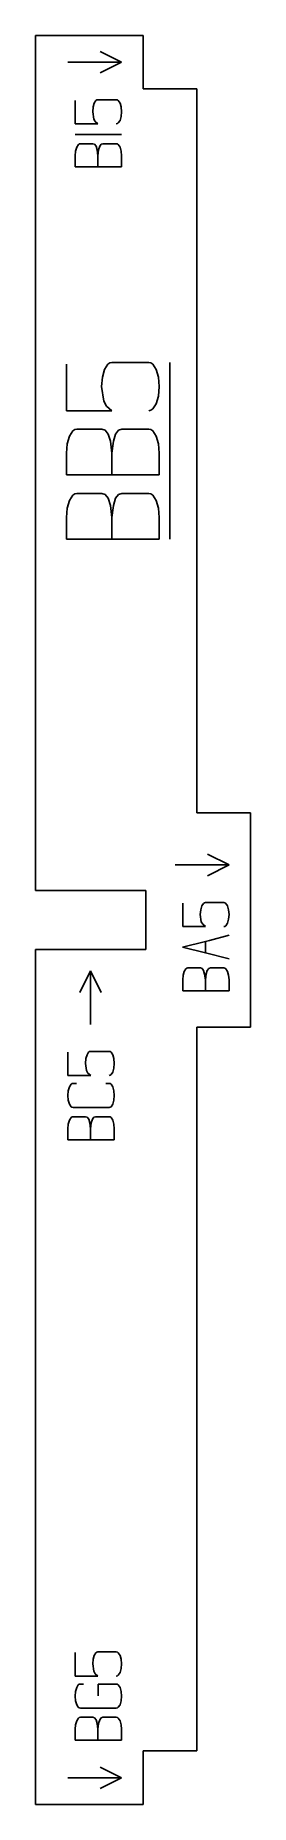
# Model space of a CAD drawing. Header units: millimetres. Extents: x -336 to -316, y -214 to -49.
import ezdxf

# ---------------------------------------------------------------- set-up
doc = ezdxf.new("R2010")
doc.units = ezdxf.units.MM
doc.layers.add('coding', color=2, linetype='Continuous')

msp = doc.modelspace()

# ---------------------------------------------------------------- linework, layer by layer
for p, q in [((-326.45, -48.94), (-336.45, -48.94)), ((-336.45, -48.94), (-336.45, -128.69)), ((-326.45, -53.94), (-326.45, -48.94)), ((-321.45, -53.94), (-326.45, -53.94)), ((-321.45, -121.44), (-321.45, -53.94)), ((-316.45, -121.44), (-321.45, -121.44)), ((-316.45, -141.44), (-316.45, -121.44)), ((-326.2, -128.69), (-336.45, -128.69)), ((-326.2, -134.19), (-326.2, -128.69)), ((-336.45, -134.19), (-336.45, -213.94)), ((-336.45, -134.19), (-326.2, -134.19)), ((-321.45, -208.94), (-321.45, -141.44)), ((-321.45, -141.44), (-316.45, -141.44)), ((-326.45, -208.94), (-321.45, -208.94)), ((-326.45, -213.94), (-326.45, -208.94)), ((-336.45, -213.94), (-326.45, -213.94))]:
    msp.add_line(p, q)
at = {"layer": 'coding'}
for p, q in [((-330.45, -50.44), (-328.45, -51.44)), ((-333.45, -51.44), (-328.45, -51.44)), ((-330.45, -52.44), (-328.45, -51.44)), ((-332.76, -57.19), (-332.76, -55.02)), ((-332.76, -55.02), (-332.76, -57.19)), ((-331.09, -55.62), (-331.13, -56.07)), ((-331.13, -56.07), (-331.09, -55.62)), ((-331.13, -56.07), (-331.03, -56.74)), ((-331.03, -56.74), (-331.13, -56.07)), ((-330.99, -55.26), (-331.09, -55.62)), ((-331.09, -55.62), (-330.99, -55.26)), ((-330.83, -55.02), (-330.99, -55.26)), ((-330.99, -55.26), (-330.83, -55.02)), ((-330.74, -54.96), (-330.83, -55.02)), ((-330.83, -55.02), (-330.74, -54.96)), ((-330.65, -54.94), (-330.74, -54.96)), ((-330.74, -54.96), (-330.65, -54.94)), ((-328.94, -54.94), (-330.65, -54.94)), ((-330.65, -54.94), (-328.94, -54.94)), ((-328.84, -54.96), (-328.94, -54.94)), ((-328.94, -54.94), (-328.84, -54.96)), ((-328.75, -55.02), (-328.84, -54.96)), ((-328.84, -54.96), (-328.75, -55.02)), ((-328.59, -55.26), (-328.75, -55.02)), ((-328.75, -55.02), (-328.59, -55.26)), ((-328.49, -55.62), (-328.59, -55.26)), ((-328.59, -55.26), (-328.49, -55.62)), ((-328.49, -55.62), (-328.45, -56.07)), ((-328.45, -56.07), (-328.49, -56.51)), ((-330.65, -57.19), (-332.76, -57.19)), ((-332.76, -57.19), (-330.65, -57.19)), ((-331.03, -56.74), (-330.9, -56.97)), ((-330.9, -56.97), (-331.03, -56.74)), ((-330.9, -56.97), (-330.65, -57.19)), ((-330.65, -57.19), (-330.9, -56.97)), ((-328.84, -57.17), (-328.94, -57.19)), ((-328.94, -57.19), (-328.84, -57.17)), ((-328.75, -57.11), (-328.84, -57.17)), ((-328.84, -57.17), (-328.75, -57.11)), ((-328.59, -56.87), (-328.75, -57.11)), ((-328.75, -57.11), (-328.59, -56.87)), ((-328.49, -56.51), (-328.59, -56.87)), ((-328.59, -56.87), (-328.49, -56.51)), ((-332.77, -58.19), (-328.45, -58.19)), ((-332.62, -59.38), (-332.73, -59.74)), ((-332.73, -59.74), (-332.62, -59.38)), ((-332.46, -59.13), (-332.62, -59.38)), ((-332.62, -59.38), (-332.46, -59.13)), ((-332.38, -59.06), (-332.46, -59.13)), ((-332.46, -59.13), (-332.38, -59.06)), ((-332.28, -59.04), (-332.38, -59.06)), ((-332.38, -59.06), (-332.28, -59.04)), ((-331.11, -59.04), (-332.28, -59.04)), ((-332.28, -59.04), (-331.11, -59.04)), ((-330.96, -59.1), (-331.11, -59.04)), ((-331.11, -59.04), (-330.96, -59.1)), ((-330.82, -59.28), (-330.96, -59.1)), ((-330.96, -59.1), (-330.82, -59.28)), ((-330.72, -59.62), (-330.82, -59.28)), ((-330.82, -59.28), (-330.72, -59.62)), ((-330.58, -59.61), (-330.48, -59.28)), ((-330.48, -59.28), (-330.58, -59.61)), ((-330.48, -59.28), (-330.34, -59.1)), ((-330.34, -59.1), (-330.48, -59.28)), ((-330.34, -59.1), (-330.19, -59.04)), ((-330.19, -59.04), (-330.34, -59.1)), ((-330.19, -59.04), (-328.94, -59.04)), ((-328.94, -59.04), (-330.19, -59.04)), ((-328.94, -59.04), (-328.84, -59.06)), ((-328.84, -59.06), (-328.94, -59.04)), ((-328.84, -59.06), (-328.75, -59.13)), ((-328.75, -59.13), (-328.84, -59.06)), ((-328.75, -59.13), (-328.59, -59.38)), ((-328.59, -59.38), (-328.75, -59.13)), ((-328.59, -59.38), (-328.49, -59.74)), ((-328.49, -59.74), (-328.59, -59.38)), ((-332.73, -59.74), (-332.76, -60.17)), ((-332.76, -60.17), (-332.73, -59.74)), ((-332.76, -60.17), (-332.76, -61.19)), ((-332.76, -61.19), (-332.76, -60.17)), ((-330.65, -60.17), (-330.72, -59.62)), ((-330.72, -59.62), (-330.65, -60.17)), ((-330.65, -60.17), (-330.58, -59.61)), ((-330.58, -59.61), (-330.65, -60.17)), ((-330.65, -61.19), (-330.65, -60.17)), ((-330.65, -60.17), (-330.65, -61.19)), ((-328.49, -59.74), (-328.45, -60.17)), ((-328.45, -60.17), (-328.49, -59.74)), ((-328.45, -60.17), (-328.45, -61.19)), ((-328.45, -61.19), (-328.45, -60.17)), ((-332.76, -61.19), (-328.45, -61.19)), ((-330.65, -61.19), (-332.76, -61.19)), ((-328.45, -61.19), (-330.65, -61.19)), ((-333.57, -83.95), (-333.57, -79.6)), ((-330.3, -81.7), (-330.23, -80.82)), ((-330.23, -80.82), (-330.02, -80.09)), ((-329.71, -79.61), (-330.02, -80.09)), ((-329.53, -79.49), (-329.71, -79.61)), ((-329.34, -79.45), (-329.53, -79.49)), ((-329.34, -79.45), (-325.92, -79.45)), ((-325.92, -79.45), (-325.72, -79.49)), ((-325.72, -79.49), (-325.55, -79.61)), ((-325.55, -79.61), (-325.24, -80.09)), ((-325.24, -80.09), (-325.02, -80.82)), ((-325.02, -80.82), (-324.95, -81.7)), ((-323.95, -95.93), (-323.95, -79.45)), ((-330.3, -81.7), (-330.1, -83.05)), ((-324.95, -81.7), (-325.02, -82.58)), ((-333.57, -83.95), (-329.34, -83.95)), ((-330.1, -83.05), (-329.85, -83.51)), ((-329.34, -83.95), (-329.85, -83.51)), ((-325.92, -83.95), (-325.72, -83.9)), ((-325.72, -83.9), (-325.55, -83.78)), ((-325.24, -83.3), (-325.55, -83.78)), ((-325.24, -83.3), (-325.02, -82.58)), ((-332.8, -85.7), (-332.97, -85.82)), ((-332.61, -85.66), (-332.8, -85.7)), ((-332.61, -85.66), (-330.27, -85.66)), ((-330.27, -85.66), (-329.96, -85.77)), ((-329.69, -86.12), (-329.96, -85.77)), ((-329, -86.12), (-328.73, -85.77)), ((-328.73, -85.77), (-328.43, -85.66)), ((-328.43, -85.66), (-325.92, -85.66)), ((-325.72, -85.7), (-325.92, -85.66)), ((-325.54, -85.82), (-325.72, -85.7)), ((-333.5, -87.04), (-333.57, -87.9)), ((-333.5, -87.04), (-333.28, -86.32)), ((-333.28, -86.32), (-332.97, -85.82)), ((-329.69, -86.12), (-329.48, -86.8)), ((-329.48, -86.8), (-329.35, -87.9)), ((-329.21, -86.79), (-329.35, -87.9)), ((-329, -86.12), (-329.21, -86.79)), ((-325.23, -86.32), (-325.54, -85.82)), ((-325.23, -86.32), (-325.02, -87.04)), ((-325.02, -87.04), (-324.95, -87.9)), ((-333.57, -87.9), (-333.57, -89.94)), ((-329.35, -87.9), (-329.35, -89.94)), ((-324.95, -87.9), (-324.95, -89.94)), ((-333.57, -89.94), (-329.35, -89.94)), ((-329.35, -89.94), (-324.95, -89.94)), ((-333.5, -93.04), (-333.28, -92.31)), ((-332.97, -91.82), (-333.28, -92.31)), ((-332.97, -91.82), (-332.8, -91.69)), ((-332.61, -91.65), (-332.8, -91.69)), ((-332.61, -91.65), (-330.27, -91.65)), ((-329.96, -91.77), (-330.27, -91.65)), ((-329.69, -92.11), (-329.96, -91.77)), ((-329.69, -92.11), (-329.48, -92.8)), ((-329, -92.11), (-329.21, -92.78)), ((-328.73, -91.77), (-329, -92.11)), ((-328.43, -91.65), (-328.73, -91.77)), ((-325.92, -91.65), (-328.43, -91.65)), ((-325.72, -91.69), (-325.92, -91.65)), ((-325.54, -91.82), (-325.72, -91.69)), ((-325.54, -91.82), (-325.23, -92.31)), ((-325.02, -93.03), (-325.23, -92.31)), ((-333.5, -93.04), (-333.57, -93.9)), ((-333.57, -95.93), (-333.57, -93.9)), ((-329.35, -93.9), (-329.48, -92.8)), ((-329.21, -92.78), (-329.35, -93.9)), ((-329.35, -93.9), (-329.35, -95.93)), ((-324.95, -93.9), (-325.02, -93.03)), ((-324.95, -93.9), (-324.95, -95.93)), ((-333.57, -95.93), (-329.35, -95.93)), ((-329.35, -95.93), (-324.95, -95.93)), ((-320.45, -125.31), (-318.45, -126.31)), ((-323.45, -126.31), (-318.45, -126.31)), ((-320.45, -127.31), (-318.45, -126.31)), ((-322.76, -132.06), (-322.76, -129.88)), ((-322.76, -129.88), (-322.76, -132.06)), ((-320.99, -130.13), (-321.09, -130.49)), ((-321.09, -130.49), (-320.99, -130.13)), ((-320.83, -129.89), (-320.99, -130.13)), ((-320.99, -130.13), (-320.83, -129.89)), ((-320.74, -129.83), (-320.83, -129.89)), ((-320.83, -129.89), (-320.74, -129.83)), ((-320.65, -129.81), (-320.74, -129.83)), ((-320.74, -129.83), (-320.65, -129.81)), ((-318.94, -129.81), (-320.65, -129.81)), ((-320.65, -129.81), (-318.94, -129.81)), ((-318.84, -129.83), (-318.94, -129.81)), ((-318.94, -129.81), (-318.84, -129.83)), ((-318.75, -129.89), (-318.84, -129.83)), ((-318.84, -129.83), (-318.75, -129.89)), ((-318.59, -130.13), (-318.75, -129.89)), ((-318.75, -129.89), (-318.59, -130.13)), ((-318.49, -130.49), (-318.59, -130.13)), ((-318.59, -130.13), (-318.49, -130.49)), ((-321.09, -130.49), (-321.13, -130.93)), ((-321.13, -130.93), (-321.09, -130.49)), ((-321.13, -130.93), (-321.03, -131.61)), ((-321.03, -131.61), (-321.13, -130.93)), ((-321.03, -131.61), (-320.9, -131.84)), ((-320.9, -131.84), (-321.03, -131.61)), ((-320.9, -131.84), (-320.65, -132.06)), ((-320.65, -132.06), (-320.9, -131.84)), ((-318.75, -131.98), (-318.84, -132.04)), ((-318.84, -132.04), (-318.75, -131.98)), ((-318.59, -131.73), (-318.75, -131.98)), ((-318.75, -131.98), (-318.59, -131.73)), ((-318.49, -131.37), (-318.59, -131.73)), ((-318.59, -131.73), (-318.49, -131.37)), ((-318.49, -130.49), (-318.45, -130.93)), ((-318.45, -130.93), (-318.49, -131.37)), ((-322.77, -133.99), (-320.65, -133.44)), ((-320.65, -132.06), (-322.76, -132.06)), ((-322.76, -132.06), (-320.65, -132.06)), ((-320.65, -133.44), (-320.28, -133.34)), ((-320.65, -134.51), (-320.65, -133.44)), ((-320.27, -133.34), (-318.45, -132.87)), ((-318.84, -132.04), (-318.94, -132.06)), ((-318.94, -132.06), (-318.84, -132.04)), ((-322.77, -133.99), (-320.65, -134.51)), ((-320.65, -134.51), (-318.45, -135.05)), ((-332.33, -138.19), (-331.33, -136.19)), ((-331.33, -141.19), (-331.33, -136.19)), ((-330.33, -138.19), (-331.33, -136.19)), ((-322.73, -136.6), (-322.76, -137.03)), ((-322.76, -137.03), (-322.73, -136.6)), ((-322.62, -136.24), (-322.73, -136.6)), ((-322.73, -136.6), (-322.62, -136.24)), ((-322.46, -135.99), (-322.62, -136.24)), ((-322.62, -136.24), (-322.46, -135.99)), ((-322.38, -135.93), (-322.46, -135.99)), ((-322.46, -135.99), (-322.38, -135.93)), ((-322.28, -135.91), (-322.38, -135.93)), ((-322.38, -135.93), (-322.28, -135.91)), ((-321.11, -135.91), (-322.28, -135.91)), ((-322.28, -135.91), (-321.11, -135.91)), ((-320.96, -135.97), (-321.11, -135.91)), ((-321.11, -135.91), (-320.96, -135.97)), ((-320.82, -136.14), (-320.96, -135.97)), ((-320.96, -135.97), (-320.82, -136.14)), ((-320.72, -136.48), (-320.82, -136.14)), ((-320.82, -136.14), (-320.72, -136.48)), ((-320.72, -136.48), (-320.65, -137.03)), ((-320.58, -136.47), (-320.65, -137.03)), ((-320.58, -136.47), (-320.48, -136.14)), ((-320.48, -136.14), (-320.58, -136.47)), ((-320.48, -136.14), (-320.34, -135.97)), ((-320.34, -135.97), (-320.48, -136.14)), ((-320.34, -135.97), (-320.19, -135.91)), ((-320.19, -135.91), (-320.34, -135.97)), ((-320.19, -135.91), (-318.94, -135.91)), ((-318.94, -135.91), (-320.19, -135.91)), ((-318.94, -135.91), (-318.84, -135.93)), ((-318.84, -135.93), (-318.94, -135.91)), ((-318.84, -135.93), (-318.75, -135.99)), ((-318.75, -135.99), (-318.84, -135.93)), ((-318.75, -135.99), (-318.59, -136.24)), ((-318.59, -136.24), (-318.75, -135.99)), ((-318.59, -136.24), (-318.49, -136.6)), ((-318.49, -136.6), (-318.59, -136.24)), ((-318.49, -136.6), (-318.45, -137.03)), ((-318.45, -137.03), (-318.49, -136.6)), ((-322.76, -137.03), (-322.76, -138.05)), ((-322.76, -138.05), (-322.76, -137.03)), ((-322.76, -138.05), (-318.45, -138.05)), ((-320.65, -138.05), (-322.76, -138.05)), ((-320.65, -137.03), (-320.65, -138.05)), ((-318.45, -138.05), (-320.65, -138.05)), ((-318.45, -137.03), (-318.45, -138.05)), ((-318.45, -138.05), (-318.45, -137.03)), ((-333.44, -145.94), (-333.44, -143.77)), ((-333.44, -143.77), (-333.44, -145.94)), ((-331.77, -144.37), (-331.8, -144.82)), ((-331.8, -144.82), (-331.77, -144.37)), ((-331.8, -144.82), (-331.7, -145.49)), ((-331.7, -145.49), (-331.8, -144.82)), ((-331.66, -144.01), (-331.77, -144.37)), ((-331.77, -144.37), (-331.66, -144.01)), ((-331.51, -143.77), (-331.66, -144.01)), ((-331.66, -144.01), (-331.51, -143.77)), ((-331.42, -143.71), (-331.51, -143.77)), ((-331.51, -143.77), (-331.42, -143.71)), ((-331.32, -143.69), (-331.42, -143.71)), ((-331.42, -143.71), (-331.32, -143.69)), ((-329.61, -143.69), (-331.32, -143.69)), ((-331.32, -143.69), (-329.61, -143.69)), ((-329.52, -143.71), (-329.61, -143.69)), ((-329.61, -143.69), (-329.52, -143.71)), ((-329.43, -143.77), (-329.52, -143.71)), ((-329.52, -143.71), (-329.43, -143.77)), ((-329.27, -144.01), (-329.43, -143.77)), ((-329.43, -143.77), (-329.27, -144.01)), ((-329.17, -144.37), (-329.27, -144.01)), ((-329.27, -144.01), (-329.17, -144.37)), ((-329.17, -144.37), (-329.13, -144.82)), ((-329.13, -144.82), (-329.17, -145.26)), ((-331.32, -145.94), (-333.44, -145.94)), ((-333.44, -145.94), (-331.32, -145.94)), ((-333.3, -147.01), (-333.14, -146.76)), ((-333.14, -146.76), (-333.3, -147.01)), ((-333.14, -146.76), (-333.05, -146.7)), ((-333.05, -146.7), (-333.14, -146.76)), ((-333.05, -146.7), (-332.96, -146.68)), ((-332.96, -146.68), (-333.05, -146.7)), ((-332.96, -146.68), (-332.65, -146.68)), ((-332.65, -146.68), (-332.96, -146.68)), ((-331.7, -145.49), (-331.58, -145.72)), ((-331.58, -145.72), (-331.7, -145.49)), ((-331.58, -145.72), (-331.32, -145.94)), ((-331.32, -145.94), (-331.58, -145.72)), ((-329.92, -146.68), (-329.61, -146.68)), ((-329.61, -146.68), (-329.92, -146.68)), ((-329.52, -145.92), (-329.61, -145.94)), ((-329.61, -145.94), (-329.52, -145.92)), ((-329.61, -146.68), (-329.52, -146.7)), ((-329.52, -146.7), (-329.61, -146.68)), ((-329.43, -145.86), (-329.52, -145.92)), ((-329.52, -145.92), (-329.43, -145.86)), ((-329.52, -146.7), (-329.43, -146.76)), ((-329.43, -146.76), (-329.52, -146.7)), ((-329.27, -145.62), (-329.43, -145.86)), ((-329.43, -145.86), (-329.27, -145.62)), ((-329.43, -146.76), (-329.27, -147.01)), ((-329.27, -147.01), (-329.43, -146.76)), ((-329.17, -145.26), (-329.27, -145.62)), ((-329.27, -145.62), (-329.17, -145.26)), ((-333.44, -147.81), (-333.4, -147.37)), ((-333.4, -147.37), (-333.44, -147.81)), ((-333.4, -148.24), (-333.44, -147.81)), ((-333.44, -147.81), (-333.4, -148.24)), ((-333.4, -147.37), (-333.3, -147.01)), ((-333.3, -147.01), (-333.4, -147.37)), ((-333.3, -148.61), (-333.4, -148.24)), ((-333.4, -148.24), (-333.3, -148.61)), ((-329.27, -147.01), (-329.17, -147.36)), ((-329.17, -147.36), (-329.27, -147.01)), ((-329.17, -148.25), (-329.27, -148.61)), ((-329.27, -148.61), (-329.17, -148.25)), ((-329.17, -147.36), (-329.13, -147.81)), ((-329.13, -147.81), (-329.17, -147.36)), ((-329.13, -147.81), (-329.17, -148.25)), ((-329.17, -148.25), (-329.13, -147.81)), ((-333.3, -150.12), (-333.4, -150.48)), ((-333.4, -150.48), (-333.3, -150.12)), ((-333.14, -148.85), (-333.3, -148.61)), ((-333.3, -148.61), (-333.14, -148.85)), ((-333.14, -149.87), (-333.3, -150.12)), ((-333.3, -150.12), (-333.14, -149.87)), ((-333.06, -148.91), (-333.14, -148.85)), ((-333.14, -148.85), (-333.06, -148.91)), ((-333.05, -149.81), (-333.14, -149.87)), ((-333.14, -149.87), (-333.05, -149.81)), ((-332.96, -148.93), (-333.06, -148.91)), ((-333.06, -148.91), (-332.96, -148.93)), ((-332.96, -149.79), (-333.05, -149.81)), ((-333.05, -149.81), (-332.96, -149.79)), ((-329.61, -148.93), (-332.96, -148.93)), ((-332.96, -148.93), (-329.61, -148.93)), ((-331.79, -149.79), (-332.96, -149.79)), ((-332.96, -149.79), (-331.79, -149.79)), ((-331.64, -149.84), (-331.79, -149.79)), ((-331.79, -149.79), (-331.64, -149.84)), ((-331.5, -150.02), (-331.64, -149.84)), ((-331.64, -149.84), (-331.5, -150.02)), ((-331.39, -150.36), (-331.5, -150.02)), ((-331.5, -150.02), (-331.39, -150.36)), ((-331.26, -150.35), (-331.15, -150.02)), ((-331.15, -150.02), (-331.26, -150.35)), ((-331.15, -150.02), (-331.02, -149.84)), ((-331.02, -149.84), (-331.15, -150.02)), ((-331.02, -149.84), (-330.87, -149.79)), ((-330.87, -149.79), (-331.02, -149.84)), ((-330.87, -149.79), (-329.61, -149.79)), ((-329.61, -149.79), (-330.87, -149.79)), ((-329.51, -148.91), (-329.61, -148.93)), ((-329.61, -148.93), (-329.51, -148.91)), ((-329.61, -149.79), (-329.51, -149.81)), ((-329.51, -149.81), (-329.61, -149.79)), ((-329.42, -148.85), (-329.51, -148.91)), ((-329.51, -148.91), (-329.42, -148.85)), ((-329.51, -149.81), (-329.42, -149.87)), ((-329.42, -149.87), (-329.51, -149.81)), ((-329.27, -148.61), (-329.42, -148.85)), ((-329.42, -148.85), (-329.27, -148.61)), ((-329.42, -149.87), (-329.27, -150.12)), ((-329.27, -150.12), (-329.42, -149.87)), ((-329.27, -150.12), (-329.17, -150.48)), ((-329.17, -150.48), (-329.27, -150.12)), ((-333.4, -150.48), (-333.44, -150.91)), ((-333.44, -150.91), (-333.4, -150.48)), ((-333.44, -150.91), (-333.44, -151.93)), ((-333.44, -151.93), (-333.44, -150.91)), ((-331.33, -150.91), (-331.39, -150.36)), ((-331.39, -150.36), (-331.33, -150.91)), ((-331.33, -150.91), (-331.26, -150.35)), ((-331.26, -150.35), (-331.33, -150.91)), ((-331.33, -151.93), (-331.33, -150.91)), ((-331.33, -150.91), (-331.33, -151.93)), ((-329.17, -150.48), (-329.13, -150.91)), ((-329.13, -150.91), (-329.17, -150.48)), ((-329.13, -150.91), (-329.13, -151.93)), ((-329.13, -151.93), (-329.13, -150.91)), ((-333.44, -151.93), (-329.13, -151.93)), ((-331.33, -151.93), (-333.44, -151.93)), ((-329.13, -151.93), (-331.33, -151.93)), ((-332.76, -201.95), (-332.76, -199.77)), ((-332.76, -199.77), (-332.76, -201.95)), ((-331.09, -200.38), (-331.13, -200.82)), ((-331.13, -200.82), (-331.09, -200.38)), ((-331.13, -200.82), (-331.03, -201.5)), ((-331.03, -201.5), (-331.13, -200.82)), ((-330.99, -200.02), (-331.09, -200.38)), ((-331.09, -200.38), (-330.99, -200.02)), ((-330.83, -199.78), (-330.99, -200.02)), ((-330.99, -200.02), (-330.83, -199.78)), ((-330.74, -199.72), (-330.83, -199.78)), ((-330.83, -199.78), (-330.74, -199.72)), ((-330.65, -199.7), (-330.74, -199.72)), ((-330.74, -199.72), (-330.65, -199.7)), ((-328.94, -199.7), (-330.65, -199.7)), ((-330.65, -199.7), (-328.94, -199.7)), ((-328.84, -199.72), (-328.94, -199.7)), ((-328.94, -199.7), (-328.84, -199.72)), ((-328.75, -199.78), (-328.84, -199.72)), ((-328.84, -199.72), (-328.75, -199.78)), ((-328.59, -200.02), (-328.75, -199.78)), ((-328.75, -199.78), (-328.59, -200.02)), ((-328.49, -200.38), (-328.59, -200.02)), ((-328.59, -200.02), (-328.49, -200.38)), ((-328.49, -201.26), (-328.59, -201.63)), ((-328.59, -201.63), (-328.49, -201.26)), ((-328.49, -200.38), (-328.45, -200.82)), ((-328.45, -200.82), (-328.49, -201.26)), ((-330.65, -201.95), (-332.76, -201.95)), ((-332.76, -201.95), (-330.65, -201.95)), ((-332.62, -203.02), (-332.47, -202.78)), ((-332.47, -202.78), (-332.62, -203.02)), ((-332.47, -202.78), (-332.38, -202.72)), ((-332.38, -202.72), (-332.47, -202.78)), ((-332.38, -202.72), (-332.28, -202.7)), ((-332.28, -202.7), (-332.38, -202.72)), ((-332.28, -202.7), (-331.98, -202.7)), ((-331.98, -202.7), (-332.28, -202.7)), ((-331.03, -201.5), (-330.9, -201.73)), ((-330.9, -201.73), (-331.03, -201.5)), ((-330.9, -201.73), (-330.65, -201.95)), ((-330.65, -201.95), (-330.9, -201.73)), ((-330.61, -202.7), (-330.61, -203.81)), ((-330.61, -203.81), (-330.61, -202.7)), ((-330.61, -202.7), (-328.94, -202.7)), ((-328.84, -201.93), (-328.94, -201.95)), ((-328.94, -201.95), (-328.84, -201.93)), ((-328.94, -202.7), (-328.84, -202.72)), ((-328.75, -201.87), (-328.84, -201.93)), ((-328.84, -201.93), (-328.75, -201.87)), ((-328.84, -202.72), (-328.75, -202.78)), ((-328.75, -202.78), (-328.84, -202.72)), ((-328.59, -201.63), (-328.75, -201.87)), ((-328.75, -201.87), (-328.59, -201.63)), ((-328.75, -202.78), (-328.59, -203.02)), ((-328.59, -203.02), (-328.75, -202.78)), ((-332.76, -203.82), (-332.73, -203.38)), ((-332.73, -203.38), (-332.76, -203.82)), ((-332.73, -204.26), (-332.76, -203.82)), ((-332.76, -203.82), (-332.73, -204.26)), ((-332.73, -203.38), (-332.62, -203.02)), ((-332.62, -203.02), (-332.73, -203.38)), ((-332.62, -204.62), (-332.73, -204.26)), ((-332.73, -204.26), (-332.62, -204.62)), ((-328.59, -203.02), (-328.49, -203.38)), ((-328.49, -203.38), (-328.59, -203.02)), ((-328.49, -204.26), (-328.59, -204.62)), ((-328.59, -204.62), (-328.49, -204.26)), ((-328.49, -203.38), (-328.45, -203.82)), ((-328.45, -203.82), (-328.49, -203.38)), ((-328.45, -203.82), (-328.49, -204.26)), ((-328.49, -204.26), (-328.45, -203.82)), ((-332.62, -206.13), (-332.73, -206.49)), ((-332.73, -206.49), (-332.62, -206.13)), ((-332.47, -204.86), (-332.62, -204.62)), ((-332.62, -204.62), (-332.47, -204.86)), ((-332.46, -205.88), (-332.62, -206.13)), ((-332.62, -206.13), (-332.46, -205.88)), ((-332.38, -204.92), (-332.47, -204.86)), ((-332.47, -204.86), (-332.38, -204.92)), ((-332.38, -205.82), (-332.46, -205.88)), ((-332.46, -205.88), (-332.38, -205.82)), ((-332.28, -204.94), (-332.38, -204.92)), ((-332.38, -204.92), (-332.28, -204.94)), ((-332.28, -205.8), (-332.38, -205.82)), ((-332.38, -205.82), (-332.28, -205.8)), ((-328.94, -204.94), (-332.28, -204.94)), ((-332.28, -204.94), (-328.94, -204.94)), ((-331.11, -205.8), (-332.28, -205.8)), ((-332.28, -205.8), (-331.11, -205.8)), ((-330.96, -205.86), (-331.11, -205.8)), ((-331.11, -205.8), (-330.96, -205.86)), ((-330.82, -206.03), (-330.96, -205.86)), ((-330.96, -205.86), (-330.82, -206.03)), ((-330.72, -206.37), (-330.82, -206.03)), ((-330.82, -206.03), (-330.72, -206.37)), ((-330.58, -206.37), (-330.48, -206.03)), ((-330.48, -206.03), (-330.58, -206.37)), ((-330.48, -206.03), (-330.34, -205.86)), ((-330.34, -205.86), (-330.48, -206.03)), ((-330.34, -205.86), (-330.19, -205.8)), ((-330.19, -205.8), (-330.34, -205.86)), ((-330.19, -205.8), (-328.94, -205.8)), ((-328.94, -205.8), (-330.19, -205.8)), ((-328.84, -204.92), (-328.94, -204.94)), ((-328.94, -204.94), (-328.84, -204.92)), ((-328.94, -205.8), (-328.84, -205.82)), ((-328.84, -205.82), (-328.94, -205.8)), ((-328.75, -204.86), (-328.84, -204.92)), ((-328.84, -204.92), (-328.75, -204.86)), ((-328.84, -205.82), (-328.75, -205.88)), ((-328.75, -205.88), (-328.84, -205.82)), ((-328.59, -204.62), (-328.75, -204.86)), ((-328.75, -204.86), (-328.59, -204.62)), ((-328.75, -205.88), (-328.59, -206.13)), ((-328.59, -206.13), (-328.75, -205.88)), ((-328.59, -206.13), (-328.49, -206.49)), ((-328.49, -206.49), (-328.59, -206.13)), ((-332.73, -206.49), (-332.76, -206.92)), ((-332.76, -206.92), (-332.73, -206.49)), ((-332.76, -206.92), (-332.76, -207.94)), ((-332.76, -207.94), (-332.76, -206.92)), ((-330.65, -206.92), (-330.72, -206.37)), ((-330.72, -206.37), (-330.65, -206.92)), ((-330.65, -206.92), (-330.58, -206.37)), ((-330.58, -206.37), (-330.65, -206.92)), ((-330.65, -207.94), (-330.65, -206.92)), ((-330.65, -206.92), (-330.65, -207.94)), ((-328.49, -206.49), (-328.45, -206.92)), ((-328.45, -206.92), (-328.49, -206.49)), ((-328.45, -206.92), (-328.45, -207.94)), ((-328.45, -207.94), (-328.45, -206.92)), ((-332.76, -207.94), (-328.45, -207.94)), ((-330.65, -207.94), (-332.76, -207.94)), ((-328.45, -207.94), (-330.65, -207.94)), ((-330.45, -210.44), (-328.45, -211.44)), ((-333.45, -211.44), (-328.45, -211.44)), ((-330.45, -212.44), (-328.45, -211.44))]:
    msp.add_line(p, q, dxfattribs=at)

doc.saveas('drawing.dxf')
